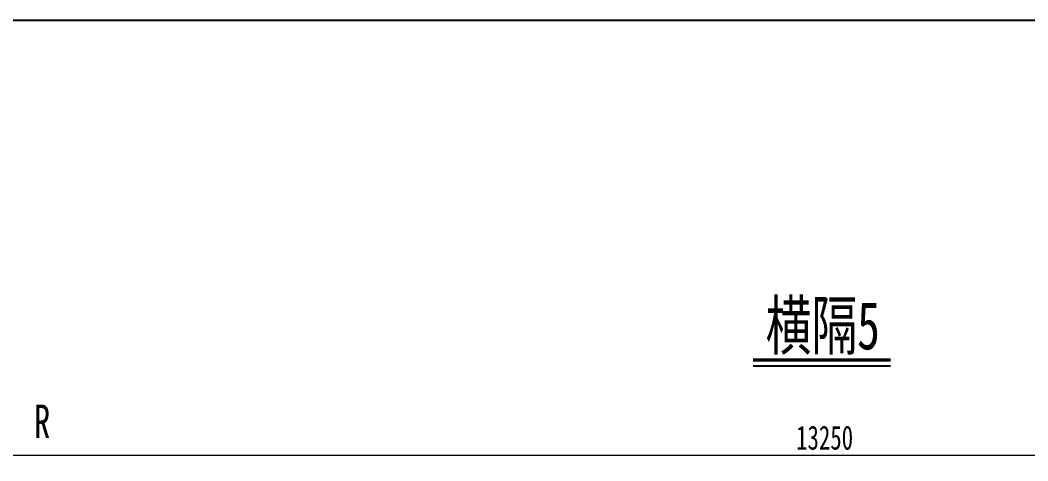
# Model space of a CAD drawing. Header units: millimetres. Extents: x -89049 to 410567, y -307459 to -100425.
# Drawn here: x 172705 to 178717, y -141260 to -138634 of the extents above; entities that cross this region are included whole.
import ezdxf
from ezdxf.enums import TextEntityAlignment as Align

# ---------------------------------------------------------------- set-up
doc = ezdxf.new("R2010")
doc.units = ezdxf.units.MM
doc.layers.get('Defpoints').update_dxf_attribs({"color": 8})
for name, color, linetype, lineweight in [('文字', 7, 'Continuous', 15), ('标注线及字体', 2, 'Continuous', 15), ('细实线', 4, 'Continuous', 15)]:
    doc.layers.add(name, color=color, linetype=linetype, lineweight=lineweight)
doc.styles.add('111', font='', dxfattribs={"width": 0.7})
doc.styles.add('BM_Dim', font='', dxfattribs={"width": 0.85})
doc.styles.get('111').set_extended_font_data('仿宋_GB2312')
doc.styles.get('BM_Dim').set_extended_font_data('仿宋_GB2312')
doc.dimstyles.new('200', dxfattribs={"dimscale": 0, "dimtxt": 2.5, "dimasz": 1, "dimexe": 1, "dimexo": 1, "dimgap": 0.6, "dimtad": 1, "dimdec": 0, "dimdsep": 46, "dimtxsty": '111', "dimblk": 'OBLIQUE', "dimcen": 0, "dimclrd": 4, "dimclre": 4, "dimclrt": 4, "dimadec": 1, "dimazin": 2, "dimtfac": 1, "dimtdec": 0, "dimtix": 1, "dimtmove": 2, "dimatfit": 3, "dimfxl": 4, "dimfxlon": 1, "dimtolj": 1, "dimlwd": -1, "dimlwe": -1, "dimarcsym": 0})

# ---------------------------------------------------------------- blocks, each defined once
blk = doc.blocks.new('_Oblique')
at = {"color": 0, "linetype": 'ByBlock', "lineweight": -2}
blk.add_line((-0.5, -0.5), (0.5, 0.5), dxfattribs=at)
blk = doc.blocks.new('*D3753')
at = {"layer": 'Defpoints', "color": 0, "transparency": 16777216}
for p in [(184129.6, -141225.6), (184129.6, -142226.3), (170879.8, -142514.5)]:
    blk.add_point(p, dxfattribs=at)
at = {"layer": '细实线', "color": 4, "transparency": 16777216}
for p, q in [((170879.8, -141454.1), (170879.8, -141168.4)), ((184129.6, -141454.1), (184129.6, -141168.4)), ((170879.8, -141225.6), (184129.6, -141225.6))]:
    blk.add_line(p, q, dxfattribs=at)
at = {"layer": '细实线', "color": 4, "transparency": 16777216, "xscale": 57.14285714285715, "yscale": 57.14285714285715, "zscale": 57.14285714285715, "rotation": 180}
blk.add_blockref('_Oblique', (170879.8, -141225.6), dxfattribs=at)
at = {"layer": '细实线', "color": 4, "transparency": 16777216, "xscale": 57.14285714285715, "yscale": 57.14285714285715, "zscale": 57.14285714285715}
blk.add_blockref('_Oblique', (184129.6, -141225.6), dxfattribs=at)
at = {"layer": '细实线', "color": 4, "transparency": 16777216, "insert": (177504.7, -141123.3), "char_height": 142.86, "attachment_point": 5, "style": '111'}
blk.add_mtext('\\A1;13250', dxfattribs=at)

msp = doc.modelspace()

# ---------------------------------------------------------------- linework, layer by layer
at = {"color": 4}
msp.add_line((177077.7, -140693.8), (177898.4, -140693.8), dxfattribs=at)
at = {"color": 6, "const_width": 20.6, "elevation": 0}
msp.add_lwpolyline([(177077.7, -140659.5), (177898.4, -140659.5)], dxfattribs=at)
at = {"layer": 'Defpoints'}
msp.add_lwpolyline([(168566.6, -138634.1), (190566.6, -138634.1), (190566.6, -153251.3), (168566.6, -153251.3)], close=True, dxfattribs=at)

# ---------------------------------------------------------------- texts
at = {"layer": '文字', "style": 'BM_Dim', "width": 0.7}
msp.add_text('R', height=200, dxfattribs=at).set_placement((172836.7, -141124.9), align=Align.CENTER)
at = {"layer": '标注线及字体', "style": '111', "width": 0.7}
msp.add_text('横隔5', height=285.71, dxfattribs=at).set_placement((177494, -140448.5), align=Align.MIDDLE)

# ---------------------------------------------------------------- dimensions: what is measured, and where the dimension line sits
at = {"layer": '细实线'}
dim = msp.add_linear_dim(base=(184129.6, -141225.6), p1=(170879.8, -142514.5), p2=(184129.6, -142226.3), dimstyle='200', override={"dimscale": 57.142857, "dimtxsty": '111', "dimblk": 'Oblique'}, dxfattribs=at)
dim.commit()
dim.dimension.update_dxf_attribs({"geometry": '*D3753', "text_midpoint": (177504.7, -141123.3)})

doc.saveas('drawing.dxf')
